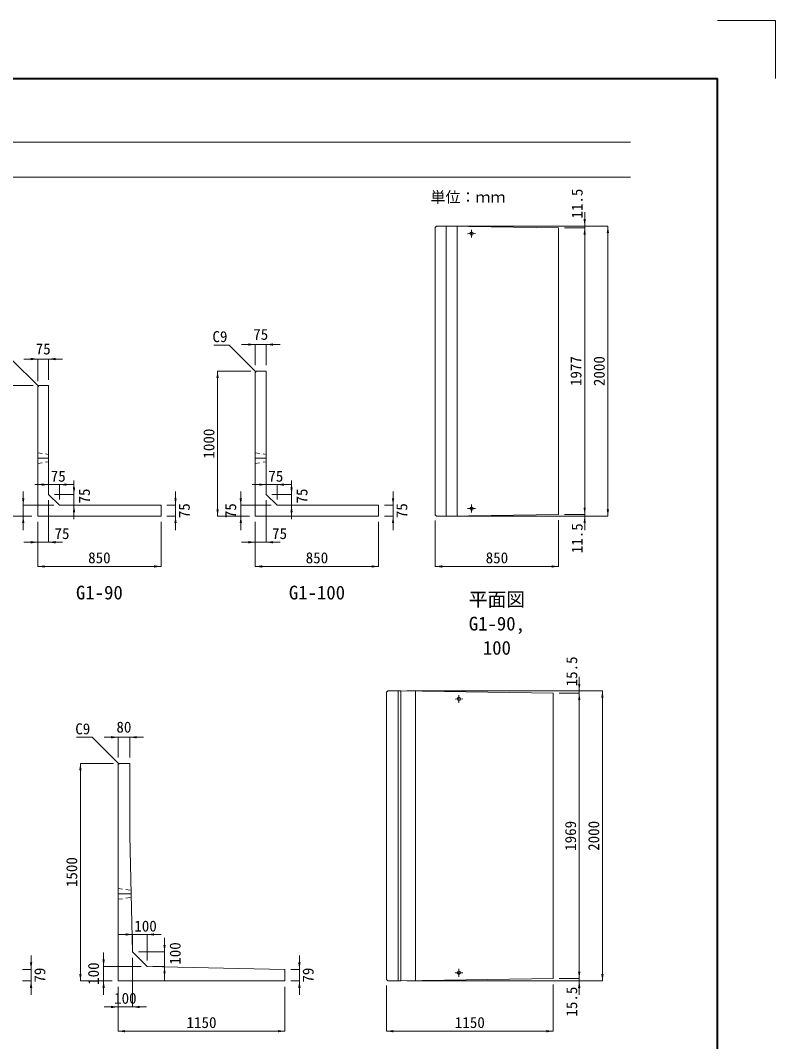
# Model space of a CAD drawing. Units: millimetres at full size, sheet at 1:40. Extents: x 264549 to 304830, y 59360 to 71273.
# Drawn here: x 299623 to 304830, y 64199 to 71240 of the extents above; entities that cross this region are included whole.
import ezdxf
from ezdxf.enums import TextEntityAlignment as Align

# ---------------------------------------------------------------- set-up
doc = ezdxf.new("R2010")
doc.units = ezdxf.units.MM
doc.header["$LTSCALE"] = 40
for name, pattern in [('USER1', [10, 6.25, -1.25, 1.25, -1.25]), ('USER2', [1.35, 0.75, -0.6]), ('USER3', [28.575, 19.05, -3.175, 3.175, -3.175])]:
    doc.linetypes.add(name, pattern=pattern)
doc.layers.add('0_2', color=7, linetype='Continuous')
for name, color, linetype, lineweight in [('Defpoints_3', 7, 'Continuous', 13), ('図枠', 7, 'Continuous', 5), ('寸法線', 7, 'Continuous', 13), ('引出線', 4, 'Continuous', 13), ('本体', 2, 'Continuous', 20), ('補助線', 8, 'USER1', 20), ('ｲﾝｻｰﾄ･ｱﾝｶｰ', 3, 'Continuous', 9)]:
    doc.layers.add(name, color=color, linetype=linetype, lineweight=lineweight)
doc.styles.add('ＭＳ ゴシック', font='')
doc.styles.get('ＭＳ ゴシック').set_extended_font_data('MS Gothic')

# ---------------------------------------------------------------- blocks, each defined once
blk = doc.blocks.new('filled_arrow')
at = {"color": 0, "linetype": 'Continuous', "lineweight": -2}
blk.add_solid([(7.5, 1.25), (0, 0), (7.5, -1.25)], dxfattribs=at)

msp = doc.modelspace()

# ---------------------------------------------------------------- linework, layer by layer
at = {"layer": 'Defpoints_3'}
for p in [(304429.61, 71240.27), (304829.61, 70840.27)]:
    msp.add_line(p, (304829.61, 71240.27), dxfattribs=at)
at = {"layer": '図枠', "lineweight": 40}
for p in [(288829.61, 70840.27), (304429.61, 59760.27)]:
    msp.add_line(p, (304429.61, 70840.27), dxfattribs=at)
at = {"layer": '図枠', "lineweight": 13}
for p, q in [((289429.61, 70400.27), (303829.61, 70400.27)), ((289429.61, 70160.27), (303829.61, 70160.27))]:
    msp.add_line(p, q, dxfattribs=at)
at = {"layer": '寸法線'}
for p, q in [((303513.33, 69714.55), (303513.33, 69918.05)), ((302532.33, 69822.05), (303513.33, 69822.05)), ((302698.33, 69822.05), (303673.26, 69822.05)), ((303373.33, 69810.55), (303513.33, 69810.55)), ((303373.33, 69810.55), (303513.33, 69810.55)), ((303513.33, 67833.55), (303513.33, 69810.55)), ((303673.26, 67822.05), (303673.26, 69822.05)), ((301146.33, 69005.44), (301413.33, 69005.44)), ((301242.33, 68862.05), (301242.33, 69005.44)), ((301317.33, 68862.05), (301317.33, 69005.44)), ((299646.33, 68905.44), (299913.33, 68905.44)), ((299742.33, 68753.05), (299742.33, 68905.44)), ((299817.33, 68762.05), (299817.33, 68905.44)), ((300982.33, 67822.05), (300982.33, 68822.05)), ((301211.33, 68822.05), (300982.33, 68822.05)), ((299711.33, 68722.05), (299482.33, 68722.05)), ((299721.33, 68039.49), (299988.33, 68039.49)), ((299817.33, 68012.05), (299817.33, 68039.49)), ((299892.33, 67937.05), (299892.33, 68039.49)), ((299992.33, 68068.05), (299992.33, 67801.05)), ((301221.33, 68039.49), (301488.33, 68039.49)), ((301317.33, 68012.05), (301317.33, 68039.49)), ((301392.33, 67937.05), (301392.33, 68039.49)), ((301492.33, 68068.05), (301492.33, 67801.05)), ((299642.33, 67726.05), (299642.33, 67993.05)), ((299857.33, 67972.05), (299992.33, 67972.05)), ((300692.33, 67726.05), (300692.33, 67993.05)), ((301142.33, 67726.05), (301142.33, 67993.05)), ((301357.33, 67972.05), (301492.33, 67972.05)), ((302192.33, 67726.05), (302192.33, 67993.05)), ((299852.33, 67897.05), (299642.33, 67897.05)), ((299817.33, 67932.05), (299817.33, 67642.05)), ((299932.33, 67897.05), (299992.33, 67897.05)), ((300632.33, 67897.05), (300692.33, 67897.05)), ((301352.33, 67897.05), (301142.33, 67897.05)), ((301317.33, 67932.05), (301317.33, 67642.05)), ((301432.33, 67897.05), (301492.33, 67897.05)), ((302132.33, 67897.05), (302192.33, 67897.05)), ((303513.33, 67726.05), (303513.33, 67929.55)), ((299702.33, 67822.05), (299482.33, 67822.05)), ((299702.33, 67822.05), (299642.33, 67822.05)), ((300632.33, 67822.05), (300692.33, 67822.05)), ((301202.33, 67822.05), (300982.33, 67822.05)), ((301202.33, 67822.05), (301142.33, 67822.05)), ((302132.33, 67822.05), (302192.33, 67822.05)), ((302532.33, 67822.05), (303513.33, 67822.05)), ((302698.33, 67822.05), (303673.26, 67822.05)), ((303373.33, 67833.55), (303513.33, 67833.55)), ((303373.33, 67833.55), (303513.33, 67833.55)), ((299742.33, 67782.05), (299742.33, 67642.05)), ((299742.33, 67782.05), (299742.33, 67475)), ((300592.33, 67782.05), (300592.33, 67475)), ((301242.33, 67782.05), (301242.33, 67642.05)), ((301242.33, 67782.05), (301242.33, 67475)), ((302092.33, 67782.05), (302092.33, 67475)), ((302483.33, 67791.05), (302483.33, 67475)), ((303333.33, 67793.55), (303333.33, 67475)), ((299646.33, 67642.05), (299913.33, 67642.05)), ((301146.33, 67642.05), (301413.33, 67642.05)), ((299742.33, 67475), (300592.33, 67475)), ((301242.33, 67475), (302092.33, 67475)), ((302483.33, 67475), (303333.33, 67475)), ((303475.88, 66713.42), (303475.88, 66505.92)), ((302286.46, 66617.42), (303635.88, 66617.42)), ((302486.46, 66617.42), (303475.88, 66617.42)), ((303635.88, 64617.42), (303635.88, 66617.42)), ((303336.46, 66601.92), (303475.88, 66601.92)), ((303336.46, 66601.92), (303475.88, 66601.92)), ((303475.88, 66601.92), (303475.88, 64632.92)), ((300200.46, 66297.42), (300472.46, 66297.42)), ((300296.46, 66157.42), (300296.46, 66297.42)), ((300376.46, 66157.42), (300376.46, 66297.42)), ((300036.46, 64617.42), (300036.46, 66117.42)), ((300265.46, 66117.42), (300036.46, 66117.42)), ((300300.46, 64937.42), (300592.46, 64937.42)), ((300396.46, 64857.42), (300396.46, 64937.42)), ((300496.46, 64757.42), (300496.46, 64937.42)), ((300616.46, 64913.42), (300616.46, 64621.42)), ((299696.46, 64521.42), (299696.46, 64792.42)), ((300196.46, 64521.42), (300196.46, 64813.42)), ((300436.46, 64817.42), (300616.46, 64817.42)), ((301546.46, 64521.42), (301546.46, 64792.42)), ((300456.46, 64717.42), (300196.46, 64717.42)), ((300396.46, 64777.42), (300396.46, 64437.42)), ((300536.46, 64717.42), (300616.46, 64717.42)), ((303475.88, 64728.92), (303475.88, 64521.42)), ((299636.46, 64696.42), (299696.46, 64696.42)), ((301486.46, 64696.42), (301546.46, 64696.42)), ((299636.46, 64617.42), (299696.46, 64617.42)), ((300256.46, 64617.42), (300036.46, 64617.42)), ((300256.46, 64617.42), (300196.46, 64617.42)), ((300296.46, 64577.42), (300296.46, 64270.37)), ((300296.46, 64577.42), (300296.46, 64437.42)), ((301446.46, 64577.42), (301446.46, 64270.37)), ((301486.46, 64617.42), (301546.46, 64617.42)), ((302146.46, 64586.42), (302146.46, 64270.37)), ((302286.46, 64617.42), (303635.88, 64617.42)), ((302336.46, 64617.42), (303475.88, 64617.42)), ((303296.46, 64592.92), (303296.46, 64270.37)), ((303336.45, 64632.92), (303475.88, 64632.92)), ((303336.45, 64632.92), (303475.88, 64632.92)), ((300200.46, 64437.42), (300492.46, 64437.42)), ((300296.46, 64270.37), (301446.46, 64270.37)), ((302146.46, 64270.37), (303296.46, 64270.37))]:
    msp.add_line(p, q, dxfattribs=at)
at = {"layer": '寸法線', "linetype": 'USER3', "lineweight": 5}
for p, q in [((302733.33, 69796.86), (302733.33, 69742.91)), ((302706.36, 69769.49), (302760.31, 69770.28)), ((302733.33, 67901.2), (302733.33, 67847.24)), ((302706.36, 67873.82), (302760.31, 67874.62)), ((302619.48, 66561.02), (302673.43, 66561.82)), ((302646.46, 66588.4), (302646.46, 66534.44)), ((302619.48, 64673.02), (302673.43, 64673.82)), ((302646.46, 64700.4), (302646.46, 64646.44))]:
    msp.add_line(p, q, dxfattribs=at)
at = {"layer": '引出線'}
for points in [[(301246.83, 68817.55), (301062.34, 69002.04), (300956.54, 69002.04)], [(299746.83, 68717.55), (299562.34, 68902.04), (299456.54, 68902.04)], [(300300.96, 66112.92), (300116.47, 66297.41), (300010.66, 66297.41)]]:
    msp.add_lwpolyline(points, dxfattribs=at)
at = {"layer": '本体'}
for p, q in [((302492.33, 69822.05), (302483.33, 69813.05)), ((302483.33, 67831.05), (302483.33, 69813.05)), ((302492.33, 69822.05), (302558.33, 69822.05)), ((302558.33, 67822.05), (302558.33, 69822.05)), ((302558.33, 69822.05), (303333.33, 69810.55)), ((302633.33, 67823.16), (302633.33, 69820.94)), ((303333.33, 67833.55), (303333.33, 69810.55)), ((301251.33, 68822.05), (301242.33, 68813.05)), ((301242.33, 67822.05), (301242.33, 68813.05)), ((301251.33, 68822.05), (301317.33, 68822.05)), ((301317.33, 67972.05), (301317.33, 68822.05)), ((299751.33, 68722.05), (299742.33, 68713.05)), ((299742.33, 67822.05), (299742.33, 68713.05)), ((299751.33, 68722.05), (299817.33, 68722.05)), ((299817.33, 67972.05), (299817.33, 68722.05)), ((299817.33, 67972.05), (299892.33, 67897.05)), ((301317.33, 67972.05), (301392.33, 67897.05)), ((299892.33, 67897.05), (300592.33, 67897.05)), ((300592.33, 67822.05), (300592.33, 67897.05)), ((301392.33, 67897.05), (302092.33, 67897.05)), ((302092.33, 67822.05), (302092.33, 67897.05)), ((299742.33, 67822.05), (300592.33, 67822.05)), ((301242.33, 67822.05), (302092.33, 67822.05)), ((302483.33, 67831.05), (302492.33, 67822.05)), ((302492.33, 67822.05), (302558.33, 67822.05)), ((302558.33, 67822.05), (303333.33, 67833.55)), ((302155.46, 66617.42), (302146.46, 66608.42)), ((302155.46, 66617.42), (302246.46, 66617.42)), ((302226.46, 66617.42), (302226.46, 64617.42)), ((302246.46, 66617.42), (302246.46, 64617.42)), ((302246.46, 66617.42), (303296.46, 66601.92)), ((302346.46, 66615.95), (302346.46, 64618.89)), ((302146.46, 66608.42), (302146.46, 64626.42)), ((303296.46, 66601.92), (303296.46, 64632.92)), ((300305.46, 66117.42), (300296.46, 66108.42)), ((300296.46, 66108.42), (300296.46, 64617.42)), ((300376.46, 66117.42), (300305.46, 66117.42)), ((300376.46, 66117.42), (300376.46, 65617.42)), ((300376.46, 65617.42), (300396.46, 64817.42)), ((300396.46, 64817.42), (300496.46, 64717.42)), ((301446.46, 64696.42), (300496.46, 64717.42)), ((301446.46, 64696.42), (301446.46, 64617.42)), ((301446.46, 64617.42), (300296.46, 64617.42)), ((302146.46, 64626.42), (302155.46, 64617.42)), ((302155.46, 64617.42), (302246.46, 64617.42)), ((302246.46, 64617.42), (303296.46, 64632.92))]:
    msp.add_line(p, q, dxfattribs=at)
at = {"layer": '本体', "linetype": 'USER2', "lineweight": 9}
for p, q in [((299742.33, 68259.55), (299817.33, 68247.05)), ((301242.33, 68259.55), (301317.33, 68247.05)), ((299742.33, 68184.55), (299817.33, 68197.05)), ((301242.33, 68184.55), (301317.33, 68197.05)), ((300296.46, 65254.92), (300385.83, 65242.42)), ((300296.46, 65179.92), (300387.08, 65192.42))]:
    msp.add_line(p, q, dxfattribs=at)
at = {"layer": '補助線'}
for p, q in [((299742.33, 68222.05), (299817.33, 68222.05)), ((301242.33, 68222.05), (301317.33, 68222.05)), ((300296.46, 65217.42), (300387.66, 65217.42))]:
    msp.add_line(p, q, dxfattribs=at)
at = {"layer": 'ｲﾝｻｰﾄ･ｱﾝｶｰ'}
for centre in [(302733.33, 69769.88), (302733.33, 67874.22), (302646.46, 66561.42), (302646.46, 64673.42)]:
    msp.add_circle(centre, 11.5, dxfattribs=at)

# ---------------------------------------------------------------- block references
at = {"layer": '寸法線', "xscale": 6.4, "yscale": 6.4}
for p, rotation in [((303513.33, 69822.05), 90), ((303513.33, 69810.55), 270), ((303513.33, 69810.55), 270), ((303673.26, 69822.05), 270), ((301242.33, 69005.44), 180), ((299742.33, 68905.44), 180), ((300982.33, 68822.05), 270), ((299817.33, 68039.49), 180), ((299992.33, 67972.05), 90), ((301317.33, 68039.49), 180), ((301492.33, 67972.05), 90), ((299642.33, 67897.05), 90), ((299992.33, 67897.05), 270), ((300692.33, 67897.05), 90), ((301142.33, 67897.05), 90), ((301492.33, 67897.05), 270), ((302192.33, 67897.05), 90), ((303513.33, 67833.55), 90), ((303513.33, 67833.55), 90), ((299642.33, 67822.05), 270), ((300692.33, 67822.05), 270), ((300982.33, 67822.05), 90), ((301142.33, 67822.05), 270), ((302192.33, 67822.05), 270), ((303513.33, 67822.05), 270), ((303673.26, 67822.05), 90), ((299742.33, 67642.05), 180), ((301242.33, 67642.05), 180), ((300592.33, 67475), 180), ((302092.33, 67475), 180), ((303333.33, 67475), 180), ((303475.88, 66617.42), 90), ((303635.88, 66617.42), 270), ((303475.88, 66601.92), 270), ((303475.88, 66601.92), 270), ((300296.46, 66297.42), 180), ((300036.46, 66117.42), 270), ((300396.46, 64937.42), 180), ((300616.46, 64817.42), 90), ((299696.46, 64696.42), 90), ((300196.46, 64717.42), 90), ((300616.46, 64717.42), 270), ((301546.46, 64696.42), 90), ((300036.46, 64617.42), 90), ((303475.88, 64632.92), 90), ((303475.88, 64632.92), 90), ((303635.88, 64617.42), 90), ((299696.46, 64617.42), 270), ((300196.46, 64617.42), 270), ((301546.46, 64617.42), 270), ((303475.88, 64617.42), 270), ((300296.46, 64437.42), 180), ((301446.46, 64270.37), 180), ((303296.46, 64270.37), 180)]:
    msp.add_blockref('filled_arrow', p, dxfattribs=dict(at, rotation=rotation))
for p in [(301317.33, 69005.44), (299817.33, 68905.44), (299892.33, 68039.49), (301392.33, 68039.49), (299817.33, 67642.05), (301317.33, 67642.05), (299742.33, 67475), (301242.33, 67475), (302483.33, 67475), (300376.46, 66297.42), (300496.46, 64937.42), (300396.46, 64437.42), (300296.46, 64270.37), (302146.46, 64270.37)]:
    msp.add_blockref('filled_arrow', p, dxfattribs=at)
at = {"layer": '引出線', "xscale": 0.133, "yscale": 0.133, "rotation": 135}
for p in [(301246.83, 68817.55), (299746.83, 68717.55), (300300.96, 66112.92)]:
    msp.add_blockref('filled_arrow', p, dxfattribs=at)

# ---------------------------------------------------------------- texts
at = {"layer": '0_2', "style": 'ＭＳ ゴシック'}
for s, p in [('G1-90', (300167.33, 67295)), ('G1-100', (301667.33, 67295))]:
    msp.add_text(s, height=94.94, dxfattribs=at).set_placement(p, align=Align.MIDDLE_CENTER)
for s, p in [('平面図', (302714.08, 67295)), ('G1-90,', (302714.08, 67128.34)), ('100', (302811.21, 66961.67))]:
    msp.add_text(s, height=94.94, dxfattribs=at).set_placement(p, align=Align.TOP_LEFT)
at = {"layer": '図枠', "style": 'ＭＳ ゴシック'}
msp.add_text('単位：ｍｍ', height=75.95, dxfattribs=at).set_placement((302708.85, 70021.6), align=Align.MIDDLE_CENTER)
at = {"layer": '寸法線', "style": 'ＭＳ ゴシック'}
for s, p in [('11.5', (303461.33, 69977.05)), ('1977', (303453.33, 68822.05)), ('2000', (303613.26, 68822.05)), ('1000', (300922.33, 68322.05)), ('75', (300063.66, 67960.76)), ('75', (301563.66, 67960.76)), ('75', (300752.33, 67859.55)), ('75', (301072.33, 67859.55)), ('75', (302252.33, 67859.55)), ('11.5', (303461.33, 67669.57)), ('15.5', (303423.88, 66751.31)), ('1969', (303415.88, 65617.42)), ('2000', (303575.88, 65617.42)), ('1500', (299976.46, 65367.42)), ('100', (300689.58, 64806.16)), ('100', (300126.46, 64667.42)), ('79', (299756.46, 64656.92)), ('79', (301606.46, 64656.92)), ('15.5', (303423.88, 64474.27))]:
    msp.add_text(s, height=75.95, rotation=90, dxfattribs=at).set_placement(p, align=Align.MIDDLE_CENTER)
for s, p in [('75', (301279.83, 69075.44)), ('75', (299779.83, 68975.44)), ('75', (299883.73, 68097.49)), ('75', (301383.73, 68097.49)), ('75', (299909.59, 67702.05)), ('75', (301409.59, 67702.05)), ('850', (300167.33, 67535)), ('850', (301667.33, 67535)), ('850', (302908.33, 67535)), ('80', (300336.46, 66367.42)), ('100', (300485.69, 64995.42)), ('100', (300346.46, 64497.42)), ('1150', (300871.46, 64330.37)), ('1150', (302721.46, 64330.37))]:
    msp.add_text(s, height=75.95, dxfattribs=at).set_placement(p, align=Align.MIDDLE_CENTER)
at = {"layer": '引出線', "style": 'ＭＳ ゴシック'}
for p in [(301050.34, 69098.04), (300104.47, 66393.41)]:
    msp.add_text('C9', height=75.95, dxfattribs=at).set_placement(p, align=Align.TOP_RIGHT)

doc.saveas('drawing.dxf')
